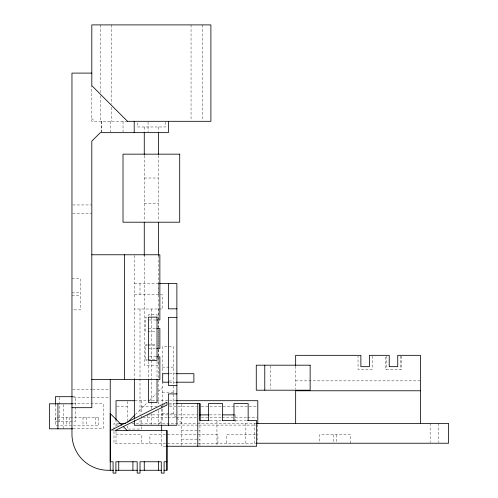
<?xml version="1.0" encoding="UTF-8"?>
<svg xmlns="http://www.w3.org/2000/svg" width="498" height="498" viewBox="0 0 498 498"><rect width="100%" height="100%" fill="white"/><g stroke="black" fill="none" stroke-linecap="round" stroke-linejoin="round"><path stroke-width="0.37" stroke-dasharray="2.49 1.87" d="M55.403 404.276L55.403 421.713L56.928 421.713M59.654 421.713L59.654 396.701M135.307 414.604L147.377 402.527M149.574 400.336L156.16 393.75M158.352 391.553L162.199 387.712M159.36 423.381L162.199 420.549L162.199 404.513M127.482 121.307L91.813 121.307L91.813 85.637M144.264 178.016L158.445 178.016M144.264 203.533L158.445 203.533M72.727 204.952L91.813 204.952M72.727 213.461L91.813 213.461M71.961 278.675L80.471 278.675L80.471 309.868L71.961 309.868M134.342 283.487L159.086 283.487M71.961 292.855L80.471 292.855M134.342 294.828L162.697 294.828L162.697 309.003L134.342 309.003M71.961 295.688L80.471 295.688M147.178 317.151L145.684 317.151L145.684 331.326L147.178 331.326M149.276 319.984L156.254 319.984M148.522 328.493L156.254 328.493M147.925 331.326L156.254 331.326M147.178 344.653L145.684 344.653L145.684 360.434L147.178 360.434M147.925 344.653L156.254 344.653M145.684 345.506L147.178 345.506M147.925 345.506L156.129 345.506M148.522 348.339L156.254 348.339M149.276 356.848L156.254 356.848M145.684 359.68L147.178 359.68M147.925 359.68L156.129 359.68M162.199 367.132L173.541 367.132M169.544 373.699L175.632 373.699M295.656 380.852L420.418 380.852M169.003 380.995L173.541 380.995M169.544 382.203L175.632 382.203M72.727 389.262L91.813 389.262M92.578 389.262L110.239 389.262M162.199 392.15L173.541 392.15M72.559 396.701L75.254 396.701L75.254 421.713L57.693 421.713M73.486 397.765L91.813 397.765M92.578 397.765L110.239 397.765M134.827 400.697L176.454 400.697M169.127 403.542L175.788 403.542M73.306 403.785L103.291 403.785L103.291 428.803L73.306 428.803M162.952 404.961L165.218 404.949M169.003 404.961L173.541 404.949M116.781 406.368L127.364 406.368M141.544 406.368L157.044 406.368M160.916 406.368L162.466 406.368M169.445 406.368L196.573 406.368M201.223 406.368L257.796 406.368M162.199 413.446L173.541 413.458M147.993 414.878L196.996 414.878M209.446 414.878L221.89 414.878M143.094 417.71L167.116 417.71M167.894 417.71L196.573 417.71M201.223 417.71L221.373 417.71M222.145 417.71L246.946 417.71M247.724 417.71L257.024 417.71M209.944 420.555L222.625 420.555M235.28 420.555L247.494 420.555M119.153 423.381L113.992 423.381L113.992 443.232L255.611 443.232M131.87 423.381L255.088 423.381M116.022 425.018L119.806 425.018M177.967 425.087L198.123 425.087M198.895 425.087L257.024 425.087M112.374 430.571L114.509 430.571M181.515 430.652L199.941 430.652M116.022 434.723L141.382 434.723L141.382 443.232M255.505 434.723L226.447 434.723L226.447 443.232M181.515 439.161L199.941 439.161M165.803 446.252L161.663 446.252L161.663 431.498M91.813 118.468L94.645 121.307M176.199 417.536L173.541 414.878L173.541 393.314M176.728 418.065L182.044 423.381M438.657 423.381L438.657 442.467M430.148 423.381L430.148 442.467M401.326 356.076L401.326 369.51L385.539 369.51L385.539 356.076M400.573 356.076L400.573 369.51M386.392 356.076L386.392 369.51M372.218 356.076L372.218 369.51L358.037 369.51L358.037 356.076M350.754 443.232L350.754 434.723L319.567 434.723L319.567 443.232M336.58 434.723L336.58 443.232M333.741 434.723L333.741 443.232M295.656 366.117L295.656 389.231M270.445 365.949L270.445 388.689M257.796 424.67L257.796 442.461M254.347 423.381L254.347 443.232M245.844 423.381L245.844 443.232M235.112 414.878L235.112 423.381M217.937 443.232L217.937 434.723L149.886 434.723L149.886 443.232M216.954 420.555L216.954 444.739M202.393 24.9L202.393 120.528M199.941 421.314L199.941 445.473M191.051 24.9L191.051 120.528M181.515 404.32L181.515 445.473M173.541 392.542L173.541 346.826L162.199 346.826L162.199 374.421M165.535 122.016L165.535 126.978L137.18 126.978L137.18 122.016M162.199 381.524L162.199 403.747M161.663 405.87L161.663 408.204M161.663 408.976L161.663 424.508M158.725 309.003L158.725 320.631M158.725 321.403L158.725 348.532M158.725 349.303L158.725 405.111M158.725 410.533L158.725 425.261M158.663 283.487L158.663 294.828M158.445 126.978L158.445 131.615M158.445 155.588L158.445 220.664M158.445 255.599L158.445 327.086M158.445 327.858L158.445 355.833M158.445 356.612L158.445 365.159L144.264 365.159L144.264 255.599M157.026 316.23L157.026 314.674L148.522 314.674L148.522 316.23M157.026 361.349L157.026 378.461M151.355 309.003L151.355 315.981M151.355 316.753L151.355 401.232M151.355 402.004L151.355 408.983M151.355 413.633L151.355 424.483M148.522 361.349L148.522 378.461M148.062 122.06L148.062 131.895M147.215 414.878L147.215 423.381M144.264 126.978L144.264 131.615M144.264 155.588L144.264 220.664M141.544 400.697L141.544 413.172M141.544 416.023L141.544 425.989M141.544 426.755L141.544 429.052L127.364 429.052L127.364 425.989M140.013 283.487L140.013 294.828M140.013 309.003L140.013 414.411M140.013 419.833L140.013 425.261M134.342 255.542L134.342 379.532M127.364 401.407L127.364 420.804M123.043 121.307L123.043 131.895M116.022 419.621L116.022 426.755M116.022 431.181L116.022 443.232M111.658 24.9L111.658 104.2M111.658 107.313L111.658 121.307M110.232 121.307L110.239 131.895M101.748 121.307L101.748 131.895M101.735 121.307L101.735 131.895M100.316 24.9L100.316 92.541M100.316 95.647L100.316 121.307M95.199 417.336L95.199 425.84M86.689 417.336L86.689 425.84M83.004 417.336L83.004 425.84M69.676 417.336L69.676 425.84M66.844 417.336L66.844 425.84M63.595 404.544L63.595 428.803M98.785 417.336L55.502 417.336L55.502 425.84L98.785 425.84L98.785 417.336"/><path stroke-width="0.75" d="M55.403 404.276L55.403 396.701L72.559 396.701M163.854 470.268L166.948 470.268L166.948 430.571L115.225 430.571L166.948 405.048L166.948 402.216L110.239 430.571M176.168 403.542L199.941 403.542L199.941 420.555L209.222 420.555M127.625 422.285L134.759 415.151M91.813 73.1L71.961 73.1L71.961 434.156A36.105 36.105 0 0 0 108.066 470.268L113.494 470.268M127.382 121.307L210.903 121.307L210.903 24.9L91.813 24.9L91.813 85.637L127.482 121.307M91.813 254.771L159.864 254.771L159.864 319.984L156.839 319.984M159.634 283.487L176.877 283.487L176.877 425.261L134.342 425.261L134.342 420.611M176.877 308.841L168.368 308.841L168.368 283.487M176.877 317.351L168.368 317.351L168.368 385.402L176.877 385.402M156.839 328.493L159.864 328.493L159.864 348.339L156.839 348.339M156.839 356.848L159.864 356.848L159.864 379.532L91.813 379.532M168.785 373.699L162.697 373.699L162.697 382.203L168.785 382.203M176.392 373.699L193.89 373.699L193.89 382.203L176.392 382.203M420.418 390.774L295.656 390.774L295.656 423.381M176.877 393.906L168.368 393.906L168.368 425.261M134.827 400.697L116.022 400.697L116.022 420.032M176.417 400.697L257.796 400.697L257.796 423.898M72.758 403.785L49.42 403.785L49.42 428.803L72.758 428.803M71.961 407.688L91.813 407.688L91.813 141.152L100.316 132.649L168.368 132.649L168.368 121.307M199.331 414.878L208.668 414.878M222.668 414.878L234.334 414.878M222.301 420.555L234.514 420.555M247.494 420.555L256.651 420.555L256.651 446.252L166.245 446.252M119.153 423.381L125.789 423.381M255.866 423.381L448.58 423.381L448.58 443.232L256.271 443.232M166.948 461.758L164.116 461.758L164.116 473.1L161.277 473.1L161.277 461.758L140.013 461.758L140.013 473.1L137.18 473.1L137.18 461.758L115.91 461.758L115.91 473.1L113.077 473.1L113.077 461.758L110.239 461.758L110.239 413.558L121.767 425.08M115.654 470.268L137.51 470.268M139.733 470.268L161.539 470.268M123.411 426.724L127.251 430.571M420.418 423.381L420.418 355.329L397.734 355.329L397.734 366.671L389.231 366.671L389.231 355.329L369.379 355.329L369.379 366.671L360.876 366.671L360.876 355.329L295.656 355.329L295.656 365.383M264.774 365.19L264.774 390.202M248.147 420.555L248.147 403.542L233.967 403.542L233.967 420.555M222.625 420.555L222.625 403.542L208.45 403.542L208.45 420.555M199.941 403.542L199.941 420.623M197.768 403.542L197.768 446.252M166.948 430.571L166.948 470.268M161.663 425.286L161.663 430.72M158.445 132.393L158.445 154.816M158.445 222.183L158.445 255.599M158.445 461.758L158.445 470.268M157.026 379.239L157.026 402.577L148.522 402.577L148.522 379.239M144.264 132.393L144.264 154.816M144.264 222.183L144.264 255.599M144.264 461.758L144.264 470.268M134.342 379.532L134.342 419.061M134.199 121.307L134.199 132.649M132.922 461.758L132.922 470.268M124.419 254.771L124.419 379.532M118.748 461.758L118.748 470.268M110.239 379.532L110.239 470.268M57.924 403.785L57.924 428.803M179.703 154.156L123.012 154.156L123.012 222.208L179.703 222.208L179.703 154.156M157.026 317.151L148.522 317.151L148.522 360.434L157.026 360.434L157.026 317.151M310.142 365.19L256.271 365.19L256.271 390.202L310.142 390.202L310.142 365.19"/></g></svg>
